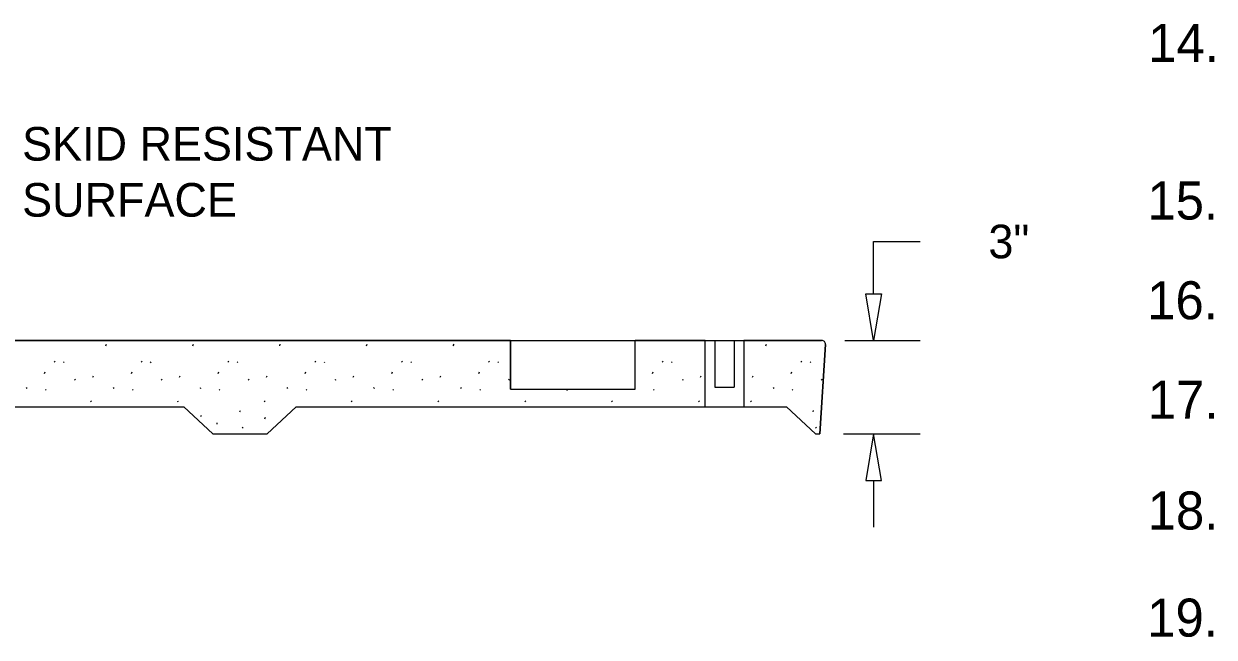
# Model space of a CAD drawing. Extents: x 1021557 to 1024059, y 471838 to 472740.
# Drawn here: x 1022149.1 to 1022252.4, y 472212.7 to 472265.8 of the extents above; entities that cross this region are included whole.
import ezdxf

# ---------------------------------------------------------------- set-up
doc = ezdxf.new("R2010")
doc.units = 0
doc.layers.add('1', color=7, linetype='Continuous')

msp = doc.modelspace()

# ---------------------------------------------------------------- linework, layer by layer
at = {"layer": '1'}
for p, q in [((1022222.82, 472242.44), (1022222.82, 472246.97)), ((1022222.82, 472246.97), (1022226.87, 472246.97)), ((1022115.39, 472238.39), (1022218.31, 472238.39)), ((1022191.33, 472238.39), (1022142.73, 472238.39)), ((1022156.24, 472237.93), (1022156.3, 472238.06)), ((1022163.77, 472237.93), (1022163.83, 472238.06)), ((1022171.31, 472237.93), (1022171.36, 472238.06)), ((1022178.84, 472237.93), (1022178.89, 472238.06)), ((1022186.37, 472237.93), (1022186.43, 472238.06)), ((1022191.33, 472234.16), (1022191.33, 472238.39)), ((1022191.33, 472238.39), (1022191.33, 472234.16)), ((1022208.2, 472238.39), (1022202.13, 472238.39)), ((1022202.13, 472234.16), (1022202.13, 472238.39)), ((1022208.2, 472232.63), (1022208.2, 472238.39)), ((1022209.05, 472238.39), (1022209.05, 472234.34)), ((1022210.74, 472238.39), (1022210.74, 472234.34)), ((1022218.31, 472238.39), (1022211.58, 472238.39)), ((1022211.58, 472238.39), (1022211.58, 472232.63)), ((1022213.48, 472237.93), (1022213.53, 472238.06)), ((1022218.64, 472238.03), (1022218.17, 472230.29)), ((1022218.17, 472230.29), (1022218.64, 472238.03)), ((1022218.31, 472238.39), (1022218.31, 472238.39)), ((1022220.33, 472238.39), (1022226.87, 472238.39)), ((1022151.75, 472236.58), (1022151.81, 472236.49)), ((1022152.56, 472236.54), (1022152.62, 472236.46)), ((1022159.29, 472236.58), (1022159.34, 472236.49)), ((1022160.09, 472236.54), (1022160.15, 472236.46)), ((1022166.82, 472236.58), (1022166.87, 472236.49)), ((1022167.62, 472236.54), (1022167.68, 472236.46)), ((1022174.35, 472236.58), (1022174.41, 472236.49)), ((1022175.16, 472236.54), (1022175.21, 472236.46)), ((1022181.88, 472236.58), (1022181.94, 472236.49)), ((1022182.69, 472236.54), (1022182.75, 472236.46)), ((1022189.41, 472236.58), (1022189.47, 472236.49)), ((1022190.22, 472236.54), (1022190.28, 472236.46)), ((1022204.48, 472236.58), (1022204.54, 472236.49)), ((1022205.29, 472236.54), (1022205.34, 472236.46)), ((1022216.52, 472236.58), (1022216.58, 472236.49)), ((1022217.33, 472236.54), (1022217.38, 472236.46)), ((1022150.92, 472235.53), (1022150.97, 472235.65)), ((1022153.51, 472235.04), (1022153.57, 472234.95)), ((1022155.09, 472235.2), (1022155.15, 472235.33)), ((1022158.45, 472235.53), (1022158.51, 472235.65)), ((1022161.04, 472235.04), (1022161.1, 472234.95)), ((1022162.63, 472235.2), (1022162.68, 472235.33)), ((1022165.98, 472235.53), (1022166.04, 472235.65)), ((1022168.57, 472235.04), (1022168.63, 472234.95)), ((1022170.16, 472235.2), (1022170.22, 472235.33)), ((1022173.51, 472235.53), (1022173.57, 472235.65)), ((1022176.11, 472235.04), (1022176.16, 472234.95)), ((1022177.69, 472235.2), (1022177.75, 472235.33)), ((1022181.05, 472235.53), (1022181.1, 472235.65)), ((1022183.64, 472235.04), (1022183.7, 472234.95)), ((1022185.22, 472235.2), (1022185.28, 472235.33)), ((1022188.58, 472235.53), (1022188.64, 472235.65)), ((1022191.17, 472235.04), (1022191.23, 472234.95)), ((1022203.64, 472235.53), (1022203.7, 472235.65)), ((1022206.24, 472235.04), (1022206.29, 472234.95)), ((1022207.82, 472235.2), (1022207.88, 472235.33)), ((1022212.33, 472235.2), (1022212.39, 472235.33)), ((1022215.68, 472235.53), (1022215.74, 472235.65)), ((1022218.28, 472235.04), (1022218.33, 472234.95)), ((1022149.33, 472234.3), (1022149.39, 472234.21)), ((1022151.01, 472234.14), (1022151.06, 472234.06)), ((1022156.86, 472234.3), (1022156.92, 472234.21)), ((1022158.54, 472234.14), (1022158.59, 472234.06)), ((1022164.4, 472234.3), (1022164.45, 472234.21)), ((1022166.07, 472234.14), (1022166.13, 472234.06)), ((1022171.93, 472234.3), (1022171.99, 472234.21)), ((1022173.6, 472234.14), (1022173.66, 472234.06)), ((1022179.46, 472234.3), (1022179.52, 472234.21)), ((1022181.13, 472234.14), (1022181.19, 472234.06)), ((1022186.99, 472234.3), (1022187.05, 472234.21)), ((1022188.67, 472234.14), (1022188.72, 472234.06)), ((1022191.33, 472234.16), (1022202.13, 472234.16)), ((1022196.2, 472234.14), (1022196.26, 472234.06)), ((1022203.73, 472234.14), (1022203.79, 472234.06)), ((1022209.05, 472234.34), (1022210.74, 472234.34)), ((1022214.1, 472234.3), (1022214.16, 472234.21)), ((1022215.77, 472234.14), (1022215.83, 472234.06)), ((1022120.46, 472232.63), (1022163.01, 472232.63)), ((1022120.46, 472232.63), (1022163.01, 472232.63)), ((1022154.91, 472233.14), (1022154.96, 472233.05)), ((1022162.44, 472233.14), (1022162.49, 472233.05)), ((1022163.01, 472232.63), (1022165.51, 472230.29)), ((1022165.51, 472230.29), (1022163.01, 472232.63)), ((1022163.01, 472232.63), (1022163.01, 472232.63)), ((1022169.97, 472233.14), (1022170.03, 472233.05)), ((1022170.22, 472230.29), (1022172.73, 472232.63)), ((1022170.22, 472230.29), (1022172.73, 472232.63)), ((1022172.73, 472232.63), (1022208.2, 472232.63)), ((1022172.73, 472232.63), (1022215.28, 472232.63)), ((1022177.5, 472233.14), (1022177.56, 472233.05)), ((1022185.04, 472233.14), (1022185.09, 472233.05)), ((1022192.57, 472233.14), (1022192.62, 472233.05)), ((1022200.1, 472233.14), (1022200.16, 472233.05)), ((1022207.63, 472233.14), (1022207.69, 472233.05)), ((1022211.58, 472232.63), (1022215.28, 472232.63)), ((1022212.14, 472233.14), (1022212.2, 472233.05)), ((1022217.78, 472230.29), (1022215.28, 472232.63)), ((1022215.28, 472232.63), (1022215.28, 472232.63)), ((1022215.28, 472232.63), (1022217.78, 472230.29)), ((1022164.45, 472231.88), (1022164.51, 472231.79)), ((1022167.86, 472232.19), (1022167.92, 472232.31)), ((1022170.02, 472231.6), (1022170.07, 472231.73)), ((1022217.57, 472232.19), (1022217.62, 472232.31)), ((1022165.85, 472231.25), (1022165.87, 472231.12)), ((1022168.07, 472230.87), (1022168.13, 472230.79)), ((1022217.77, 472230.87), (1022217.83, 472230.79)), ((1022165.51, 472230.29), (1022170.22, 472230.29)), ((1022217.78, 472230.29), (1022218.17, 472230.29)), ((1022218.17, 472230.29), (1022218.17, 472230.29)), ((1022220.2, 472230.29), (1022226.87, 472230.29)), ((1022222.82, 472230.29), (1022222.82, 472230.29)), ((1022222.82, 472226.24), (1022222.82, 472222.19))]:
    msp.add_line(p, q, dxfattribs=at)
for points in [[(1022222.15, 472242.44), (1022223.5, 472242.44), (1022222.82, 472238.39)], [(1022222.15, 472226.24), (1022223.5, 472226.24), (1022222.82, 472230.29)]]:
    msp.add_lwpolyline(points, close=True, dxfattribs=at)
msp.add_arc((1022218.31, 472238.05), 0.337, 356.5, 90, dxfattribs=at)
msp.add_arc((1022218.31, 472238.05), 0.337, 356.5, 90, dxfattribs=at)

# ---------------------------------------------------------------- texts
for s, height, p in [('14.', 3.3, (1022246.63, 472262.54)), ('SKID RESISTANT', 2.916, (1022148.97, 472253.98)), ('SURFACE ', 2.916, (1022148.97, 472249.12)), ('15.', 3.3, (1022246.57, 472248.87)), ('3"', 2.916, (1022232.78, 472245.51)), ('16.', 3.3, (1022246.55, 472240.22)), ('17.', 3.3, (1022246.6, 472231.59)), ('18.', 3.3, (1022246.59, 472221.99)), ('19.', 3.3, (1022246.55, 472212.7))]:
    msp.add_text(s, height=height, dxfattribs=at).set_placement(p)

doc.saveas('drawing.dxf')
